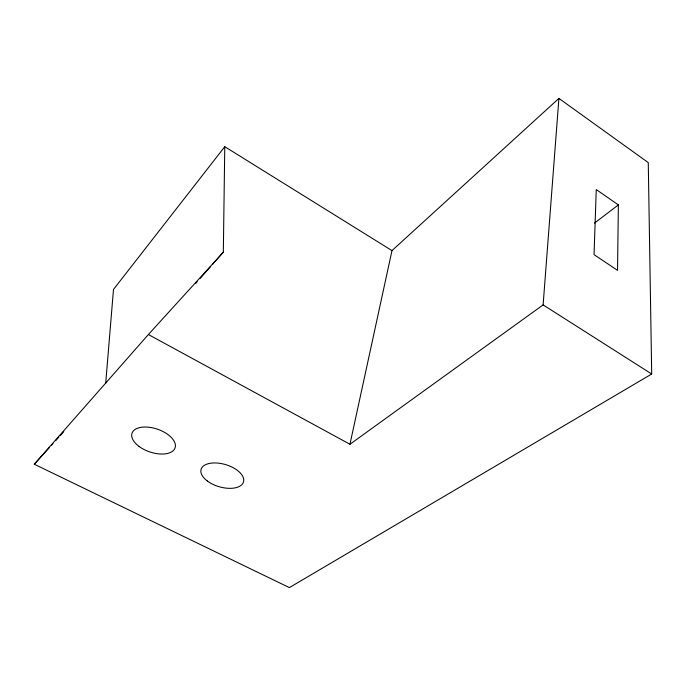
<?xml version="1.0" encoding="UTF-8"?>
<svg xmlns="http://www.w3.org/2000/svg" width="686" height="686" viewBox="0 0 686 686"><rect width="100%" height="100%" fill="white"/><g stroke="black" fill="none" stroke-linecap="round" stroke-linejoin="round"><path stroke-width="1.03" d="M618.36 204.882L617.537 270.344L594.042 254.643L596.254 189.568L618.36 204.882L594.513 223.096M212.746 264.144L223.327 252.156L224.768 146.684L391.98 250.604L349.954 444.254L148.39 334.536L34.3 464.233L289.381 587.602L651.7 374.007L648.27 162.608L558.91 98.398L391.98 250.604M349.954 444.254L543.115 304.893L558.91 98.398M105.678 383.508L113.49 289.449L224.768 146.684M195.81 283.327L197.225 281.723M200.046 278.533L210.628 266.545M34.3 464.233L49.401 447.555M51.561 445.171L53.002 443.585M55.875 440.412L58.756 437.231M60.197 435.644L63.789 431.674M148.39 334.536L223.327 252.156M543.115 304.893L651.7 374.007M139.069 446.432A22.749 11.996 18.8 0 0 174.99 448.121A22.749 11.996 18.8 0 0 146.59 427.052A22.749 11.996 18.8 0 0 139.069 446.432M207.292 480.963A22.115 11.516 16.5 0 0 243.093 482.961A22.115 11.516 16.5 0 0 216.536 462.99A22.115 11.516 16.5 0 0 207.292 480.963"/></g></svg>
